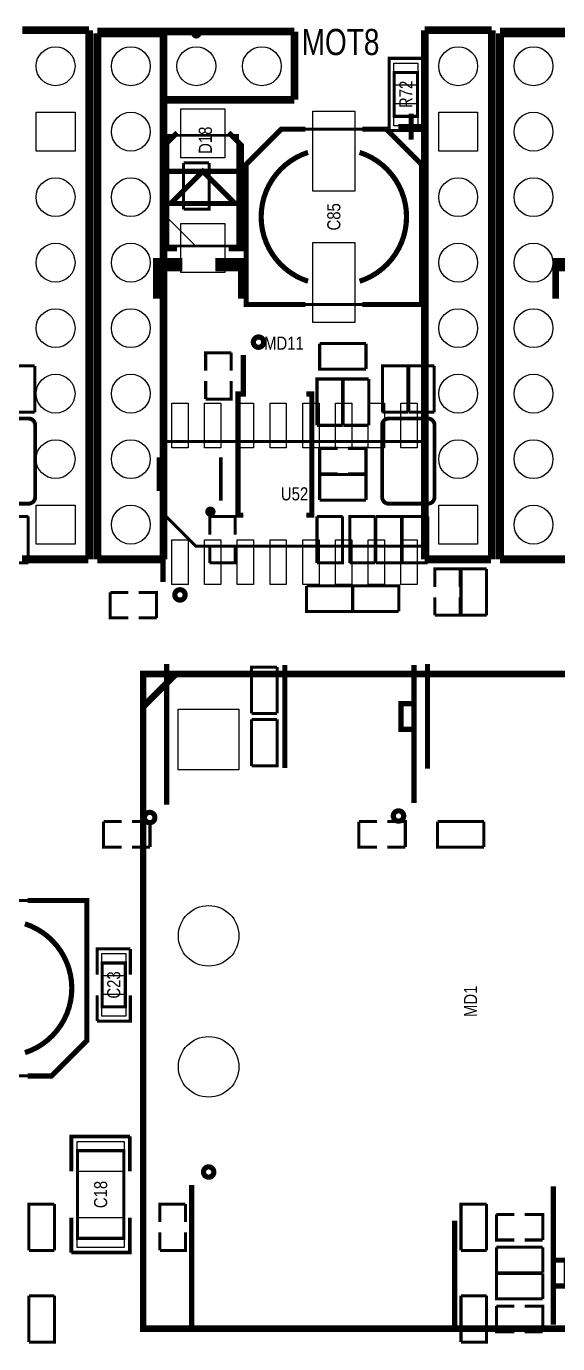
# Model space of a CAD drawing. Extents: x -26 to 196, y -14 to 133.
# Drawn here: x 79.2 to 99.8, y 51.9 to 103 of the extents above; entities that cross this region are included whole.
import ezdxf
from ezdxf.enums import TextEntityAlignment as Align

# ---------------------------------------------------------------- set-up
doc = ezdxf.new("R2010")
doc.units = 0
doc.header["$MEASUREMENT"] = 0
doc.layers.add('2', color=212, linetype='CONTINUOUS')

msp = doc.modelspace()

# ---------------------------------------------------------------- linework, layer by layer
at = {"layer": '2'}
for points, const_width in [([(78.99908, 102.8192), (81.59496, 102.8192)], 0.29972), ([(81.59496, 82.296), (81.59496, 102.8192)], 0.29972), ([(81.915, 102.7684), (89.56294, 102.7684)], 0.29972), ([(81.915, 102.6922), (84.48548, 102.6922)], 0.29972), ([(81.915, 82.296), (81.915, 102.6922)], 0.29972), ([(84.48548, 82.296), (84.48548, 102.6922)], 0.29972), ([(89.56294, 100.12172), (89.56294, 102.7684)], 0.29972), ([(94.62008, 82.296), (94.62008, 102.8192)], 0.29972), ([(94.62008, 102.8192), (97.21596, 102.8192)], 0.29972), ([(97.21596, 82.296), (97.21596, 102.8192)], 0.29972), ([(97.536, 102.7684), (105.18394, 102.7684)], 0.29972), ([(97.536, 102.6922), (100.10648, 102.6922)], 0.29972), ([(97.536, 82.296), (97.536, 102.6922)], 0.29972), ([(94.52864, 101.72954), (94.52864, 98.93046), (93.23832, 98.93046)], 0.11938), ([(93.23832, 98.93046), (93.23832, 101.72954), (94.52864, 101.72954)], 0.11938), ([(93.4339, 101.1809), (94.33306, 101.1809), (94.33306, 99.4791), (93.4339, 99.4791), (93.4339, 101.1809)], 0.11938), ([(84.61248, 100.12172), (89.56294, 100.12172)], 0.29972), ([(94.08922, 98.57994), (94.08922, 99.5807)], 0.20066), ([(93.58884, 99.08032), (94.5896, 99.08032)], 0.20066), ([(85.00872, 94.34576), (84.50834, 94.34576), (84.50834, 98.34626), (85.00872, 98.84664)], 0.20066), ([(84.66074, 98.74504), (87.35822, 98.74504), (87.35822, 94.44736), (84.66074, 94.44736), (84.66074, 98.74504)], 0.09906), ([(87.01024, 98.84664), (87.51062, 98.34626), (87.51062, 94.34576), (87.01024, 94.34576)], 0.20066), ([(89.9795, 92.17914), (87.68842, 92.17914), (87.68842, 97.61982), (89.04986, 98.98126), (89.9795, 98.98126)], 0.20066), ([(94.49054, 92.17914), (87.68842, 92.17914), (87.68842, 97.61982), (89.04986, 98.98126), (93.1291, 98.98126), (94.49054, 97.61982), (94.49054, 92.17914)], 0.11938), ([(92.19946, 92.17914), (94.49054, 92.17914), (94.49054, 97.61982), (93.1291, 98.98126), (92.19946, 98.98126)], 0.20066), ([(86.25078, 97.67316), (86.25078, 95.87484), (85.26018, 95.87484)], 0.11938), ([(85.26018, 97.67316), (86.25078, 97.67316)], 0.11938), ([(85.26018, 97.67316), (85.26018, 95.87484)], 0.11938), ([(86.00948, 97.3455), (84.7598, 96.09582), (87.25916, 96.09582), (86.00948, 97.3455)], 0.20066), ([(86.00948, 97.3455), (84.7598, 96.09582), (87.25916, 96.09582), (86.00948, 97.3455)], 0.20066), ([(87.35822, 97.3455), (84.66074, 97.3455)], 0.20066), ([(84.7598, 97.3455), (87.25916, 97.3455)], 0.20066), ([(84.201, 93.599), (85.09, 93.599), (85.09, 93.853), (84.201, 93.853), (84.201, 92.4052)], 0.254), ([(87.503, 93.599), (86.614, 93.599), (86.614, 93.853), (87.503, 93.853), (87.503, 92.4052)], 0.254), ([(99.695, 93.599), (100.584, 93.599), (100.584, 93.853), (99.695, 93.853), (99.695, 92.4052)], 0.254), ([(92.33916, 89.6747), (90.54084, 89.6747), (90.54084, 90.6653)], 0.11938), ([(92.33916, 90.6653), (90.54084, 90.6653)], 0.11938), ([(92.33916, 90.6653), (92.33916, 89.6747)], 0.11938), ([(86.1187, 89.60866), (86.1187, 90.30716), (87.1093, 90.30716)], 0.11938), ([(87.1093, 89.60866), (87.1093, 90.30716)], 0.11938), ([(87.5792, 90.2208), (87.5792, 88.7095), (87.37346, 88.7095), (87.37346, 84.0105), (87.5792, 84.0105)], 0.20066), ([(78.4987, 88.00084), (78.4987, 89.79916), (79.4893, 89.79916)], 0.11938), ([(79.4893, 88.00084), (79.4893, 89.79916)], 0.11938), ([(92.9767, 88.00084), (92.9767, 89.79916), (93.9673, 89.79916)], 0.11938), ([(93.9673, 88.00084), (93.9673, 89.79916)], 0.11938), ([(93.9927, 88.00084), (93.9927, 89.79916), (94.9833, 89.79916)], 0.11938), ([(94.9833, 88.00084), (94.9833, 89.79916)], 0.11938), ([(87.1093, 89.20734), (87.1093, 88.50884), (86.1187, 88.50884)], 0.11938), ([(86.1187, 89.20734), (86.1187, 88.50884)], 0.11938), ([(90.4367, 87.49284), (90.4367, 89.29116), (91.4273, 89.29116)], 0.11938), ([(91.4273, 87.49284), (91.4273, 89.29116)], 0.11938), ([(91.4527, 87.49284), (91.4527, 89.29116), (92.4433, 89.29116)], 0.11938), ([(92.4433, 87.49284), (92.4433, 89.29116)], 0.11938), ([(90.02776, 88.7095), (90.2335, 88.7095), (90.2335, 84.0105), (90.02776, 84.0105)], 0.20066), ([(79.4893, 88.00084), (78.4987, 88.00084)], 0.11938), ([(93.9673, 88.00084), (92.9767, 88.00084)], 0.11938), ([(94.9833, 88.00084), (93.9927, 88.00084)], 0.11938), ([(79.248, 87.757), (77.724, 87.757)], 0.1524), ([(79.502, 87.503), (79.502, 84.709)], 0.1524), ([(91.4273, 87.49284), (90.4367, 87.49284)], 0.11938), ([(92.4433, 87.49284), (91.4527, 87.49284)], 0.11938), ([(92.964, 87.503), (92.964, 84.709)], 0.1524), ([(94.742, 87.757), (93.218, 87.757)], 0.1524), ([(94.996, 87.503), (94.996, 84.709)], 0.1524), ([(84.46516, 81.41716), (84.46516, 86.86546)], 0.20066), ([(94.6658, 82.80654), (85.73516, 82.80654), (84.46516, 84.07654), (84.46516, 86.86546), (94.6658, 86.86546), (94.6658, 82.80654)], 0.11938), ([(94.6658, 82.80654), (94.6658, 86.86546)], 0.20066), ([(91.23934, 85.6107), (90.54084, 85.6107), (90.54084, 86.6013)], 0.11938), ([(91.23934, 86.6013), (90.54084, 86.6013)], 0.11938), ([(91.64066, 86.6013), (92.33916, 86.6013), (92.33916, 85.6107)], 0.11938), ([(84.29752, 84.94776), (84.29752, 86.24824)], 0.14986), ([(86.70544, 84.56676), (86.70544, 86.24824)], 0.14986), ([(90.54084, 85.5853), (92.33916, 85.5853), (92.33916, 84.5947)], 0.11938), ([(90.54084, 84.5947), (90.54084, 85.5853)], 0.11938), ([(91.64066, 85.6107), (92.33916, 85.6107)], 0.11938), ([(79.248, 84.455), (77.724, 84.455)], 0.1524), ([(90.54084, 84.5947), (92.33916, 84.5947)], 0.11938), ([(94.742, 84.455), (93.218, 84.455)], 0.1524), ([(78.2447, 82.15884), (78.2447, 83.95716), (79.2353, 83.95716)], 0.11938), ([(79.2353, 82.15884), (79.2353, 83.95716)], 0.11938), ([(86.27618, 83.25866), (86.27618, 83.95716), (87.26678, 83.95716)], 0.11938), ([(87.26678, 83.25866), (87.26678, 83.95716)], 0.11938), ([(91.4273, 83.95716), (91.4273, 82.15884), (90.4367, 82.15884)], 0.11938), ([(90.4367, 83.95716), (91.4273, 83.95716)], 0.11938), ([(90.4367, 83.95716), (90.4367, 82.15884)], 0.11938), ([(91.7067, 82.15884), (91.7067, 83.95716), (92.6973, 83.95716)], 0.11938), ([(92.6973, 82.15884), (92.6973, 83.95716)], 0.11938), ([(93.7133, 83.95716), (93.7133, 82.15884), (92.7227, 82.15884)], 0.11938), ([(92.7227, 83.95716), (93.7133, 83.95716)], 0.11938), ([(92.7227, 83.95716), (92.7227, 82.15884)], 0.11938), ([(93.7387, 82.15884), (93.7387, 83.95716), (94.7293, 83.95716)], 0.11938), ([(94.7293, 82.15884), (94.7293, 83.95716)], 0.11938), ([(87.26678, 82.85734), (87.26678, 82.15884), (86.27618, 82.15884)], 0.11938), ([(86.27618, 82.85734), (86.27618, 82.15884)], 0.11938), ([(78.994, 82.296), (81.56448, 82.296)], 0.29972), ([(81.915, 82.296), (84.48548, 82.296)], 0.29972), ([(94.615, 82.296), (97.18548, 82.296)], 0.29972), ([(97.536, 82.296), (100.10648, 82.296)], 0.29972), ([(79.2353, 82.15884), (78.2447, 82.15884)], 0.11938), ([(92.6973, 82.15884), (91.7067, 82.15884)], 0.11938), ([(94.7293, 82.15884), (93.7387, 82.15884)], 0.11938), ([(95.0087, 81.22666), (95.0087, 81.92516), (95.9993, 81.92516)], 0.11938), ([(95.9993, 81.22666), (95.9993, 81.92516)], 0.11938), ([(96.0247, 80.12684), (96.0247, 81.92516), (97.0153, 81.92516)], 0.11938), ([(97.0153, 80.12684), (97.0153, 81.92516)], 0.11938), ([(91.83116, 80.2767), (90.03284, 80.2767), (90.03284, 81.2673)], 0.11938), ([(91.83116, 81.2673), (90.03284, 81.2673)], 0.11938), ([(91.81084, 81.2673), (93.60916, 81.2673), (93.60916, 80.2767)], 0.11938), ([(91.81084, 80.2767), (91.81084, 81.2673)], 0.11938), ([(91.83116, 81.2673), (91.83116, 80.2767)], 0.11938), ([(83.11134, 80.0227), (82.41284, 80.0227), (82.41284, 81.0133)], 0.11938), ([(83.11134, 81.0133), (82.41284, 81.0133)], 0.11938), ([(83.51266, 81.0133), (84.21116, 81.0133), (84.21116, 80.0227)], 0.11938), ([(95.9993, 80.82534), (95.9993, 80.12684), (95.0087, 80.12684)], 0.11938), ([(95.0087, 80.82534), (95.0087, 80.12684)], 0.11938), ([(91.81084, 80.2767), (93.60916, 80.2767)], 0.11938), ([(83.51266, 80.0227), (84.21116, 80.0227)], 0.11938), ([(97.0153, 80.12684), (96.0247, 80.12684)], 0.11938), ([(84.60232, 72.78116), (84.60232, 78.22946)], 0.20066), ([(89.18956, 74.20102), (89.18956, 78.19898)], 0.20066), ([(94.19844, 72.83958), (94.19844, 78.19898)], 0.20066), ([(94.72168, 74.17054), (94.72168, 78.22946)], 0.20066), ([(83.693, 52.451), (83.693, 76.581), (84.963, 77.851), (109.093, 77.851), (109.093, 52.451), (83.693, 52.451)], 0.254), ([(83.693, 74.0918), (83.693, 77.851), (109.093, 77.851), (109.093, 76.60132)], 0.254), ([(87.8967, 76.31684), (87.8967, 78.11516), (88.8873, 78.11516)], 0.11938), ([(88.8873, 76.31684), (88.8873, 78.11516)], 0.11938), ([(94.19336, 76.70038), (93.69298, 76.70038), (93.69298, 75.69962), (94.19336, 75.69962)], 0.20066), ([(88.8873, 76.31684), (87.8967, 76.31684)], 0.11938), ([(88.8873, 76.08316), (88.8873, 74.28484), (87.8967, 74.28484)], 0.11938), ([(87.8967, 76.08316), (88.8873, 76.08316)], 0.11938), ([(87.8967, 76.08316), (87.8967, 74.28484)], 0.11938), ([(82.85734, 71.1327), (82.15884, 71.1327), (82.15884, 72.1233)], 0.11938), ([(82.85734, 72.1233), (82.15884, 72.1233)], 0.11938), ([(83.25866, 72.1233), (83.95716, 72.1233), (83.95716, 71.1327)], 0.11938), ([(92.76334, 71.1327), (92.06484, 71.1327), (92.06484, 72.1233)], 0.11938), ([(92.76334, 72.1233), (92.06484, 72.1233)], 0.11938), ([(93.16466, 72.1233), (93.86316, 72.1233), (93.86316, 71.1327)], 0.11938), ([(96.91116, 71.1327), (95.11284, 71.1327), (95.11284, 72.1233)], 0.11938), ([(96.91116, 72.1233), (95.11284, 72.1233)], 0.11938), ([(96.91116, 72.1233), (96.91116, 71.1327)], 0.11938), ([(83.25866, 71.1327), (83.95716, 71.1327)], 0.11938), ([(93.16466, 71.1327), (93.86316, 71.1327)], 0.11938), ([(74.70394, 69.06006), (81.50606, 69.06006), (81.50606, 63.61938), (80.14462, 62.25794), (76.06538, 62.25794), (74.70394, 63.61938), (74.70394, 69.06006)], 0.11938), ([(79.21498, 69.06006), (81.50606, 69.06006), (81.50606, 63.61938), (80.14462, 62.25794), (79.21498, 62.25794)], 0.20066), ([(81.90484, 66.18478), (81.90484, 67.18554), (83.19516, 67.18554)], 0.11938), ([(83.19516, 66.18478), (83.19516, 67.18554)], 0.11938), ([(82.99958, 64.9351), (82.10042, 64.9351), (82.10042, 66.6369), (82.99958, 66.6369), (82.99958, 64.9351)], 0.11938), ([(83.19516, 65.38722), (83.19516, 64.38646), (81.90484, 64.38646)], 0.11938), ([(81.90484, 65.38722), (81.90484, 64.38646)], 0.11938), ([(80.90662, 58.55716), (80.90662, 59.90844), (83.17738, 59.90844)], 0.14986), ([(83.17738, 58.55716), (83.17738, 59.90844)], 0.14986), ([(82.94116, 55.95874), (81.14284, 55.95874), (81.14284, 59.35726), (82.94116, 59.35726), (82.94116, 55.95874)], 0.11938), ([(85.57768, 58.02884), (85.57768, 52.58054)], 0.20066), ([(99.60356, 57.97042), (99.60356, 52.61102)], 0.20066), ([(79.2607, 55.48884), (79.2607, 57.28716), (80.2513, 57.28716)], 0.11938), ([(80.2513, 55.48884), (80.2513, 57.28716)], 0.11938), ([(84.3407, 56.58866), (84.3407, 57.28716), (85.3313, 57.28716)], 0.11938), ([(85.3313, 56.58866), (85.3313, 57.28716)], 0.11938), ([(96.0247, 55.48884), (96.0247, 57.28716), (97.0153, 57.28716)], 0.11938), ([(97.0153, 55.48884), (97.0153, 57.28716)], 0.11938), ([(83.17738, 56.75884), (83.17738, 55.40756), (80.90662, 55.40756)], 0.14986), ([(80.90662, 56.75884), (80.90662, 55.40756)], 0.14986), ([(95.77832, 56.63946), (95.77832, 52.58054)], 0.20066), ([(98.09734, 55.8927), (97.39884, 55.8927), (97.39884, 56.8833)], 0.11938), ([(98.09734, 56.8833), (97.39884, 56.8833)], 0.11938), ([(98.49866, 56.8833), (99.19716, 56.8833), (99.19716, 55.8927)], 0.11938), ([(85.3313, 56.18734), (85.3313, 55.48884), (84.3407, 55.48884)], 0.11938), ([(84.3407, 56.18734), (84.3407, 55.48884)], 0.11938), ([(98.49866, 55.8927), (99.19716, 55.8927)], 0.11938), ([(80.2513, 55.48884), (79.2607, 55.48884)], 0.11938), ([(97.0153, 55.48884), (96.0247, 55.48884)], 0.11938), ([(99.19716, 54.6227), (97.39884, 54.6227), (97.39884, 55.6133)], 0.11938), ([(99.19716, 55.6133), (97.39884, 55.6133)], 0.11938), ([(99.19716, 55.6133), (99.19716, 54.6227)], 0.11938), ([(99.60864, 54.10962), (100.10902, 54.10962), (100.10902, 55.11038), (99.60864, 55.11038)], 0.20066), ([(99.19716, 53.6067), (97.39884, 53.6067), (97.39884, 54.5973)], 0.11938), ([(99.19716, 54.5973), (97.39884, 54.5973)], 0.11938), ([(99.19716, 54.5973), (99.19716, 53.6067)], 0.11938), ([(80.2513, 53.73116), (80.2513, 51.93284), (79.2607, 51.93284)], 0.11938), ([(79.2607, 53.73116), (80.2513, 53.73116)], 0.11938), ([(79.2607, 53.73116), (79.2607, 51.93284)], 0.11938), ([(83.693, 53.70068), (83.693, 52.451), (109.093, 52.451), (109.093, 53.70068)], 0.254), ([(97.0153, 53.73116), (97.0153, 51.93284), (96.0247, 51.93284)], 0.11938), ([(96.0247, 53.73116), (97.0153, 53.73116)], 0.11938), ([(96.0247, 53.73116), (96.0247, 51.93284)], 0.11938), ([(98.09734, 52.3367), (97.39884, 52.3367), (97.39884, 53.3273)], 0.11938), ([(98.09734, 53.3273), (97.39884, 53.3273)], 0.11938), ([(98.49866, 53.3273), (99.19716, 53.3273), (99.19716, 52.3367)], 0.11938), ([(98.49866, 52.3367), (99.19716, 52.3367)], 0.11938)]:
    msp.add_lwpolyline(points, dxfattribs=dict(at, const_width=const_width))
for points, const_width in [([(85.85454, 102.69474, 0.993661), (85.65642, 102.69728, 1.006379), (85.85454, 102.69474)], 0.20066), ([(90.08872, 93.08084, -0.727603), (90.08872, 98.07956)], 0.20066), ([(92.09024, 93.08084, 0.728195), (92.09024, 98.07956)], 0.20066), ([(88.36914, 90.72118, 1.000449), (87.96782, 90.71864, 0.999552), (88.36914, 90.72118)], 0.20066), ([(79.248, 87.757, -0.414214), (79.502, 87.503)], 0.1524), ([(92.964, 87.503, -0.414214), (93.218, 87.757)], 0.1524), ([(94.742, 87.757, -0.414214), (94.996, 87.503)], 0.1524), ([(79.502, 84.709, -0.414214), (79.248, 84.455)], 0.1524), ([(86.40064, 84.14258, 1.004249), (86.20252, 84.14258, 0.995769), (86.40064, 84.14258)], 0.20066), ([(93.218, 84.455, -0.414214), (92.964, 84.709)], 0.1524), ([(94.996, 84.709, -0.414214), (94.742, 84.455)], 0.1524), ([(85.32114, 80.91678, 1.002445), (84.91982, 80.91424, 0.997561), (85.32114, 80.91678)], 0.20066), ([(84.14766, 72.28078, 1.002445), (83.74634, 72.27824, 0.997561), (84.14766, 72.28078)], 0.20066), ([(93.79966, 72.3392, 0.997661), (93.39834, 72.34174, 1.002345), (93.79966, 72.3392)], 0.20066), ([(79.10576, 68.15836, -0.727603), (79.10576, 63.15964)], 0.20066), ([(86.43366, 58.52922, 0.997561), (86.03234, 58.53176, 1.002445), (86.43366, 58.52922)], 0.20066)]:
    msp.add_lwpolyline(points, format="xyb", dxfattribs=dict(at, const_width=const_width))
for points in [[(93.41866, 101.54539), (94.3483, 101.54539), (94.3483, 100.68433), (93.41866, 100.68433)], [(85.15985, 99.76612), (86.85911, 99.76612), (86.85911, 97.8662), (85.15985, 97.8662)], [(90.27922, 99.67468), (91.89974, 99.67468), (91.89974, 96.57588), (90.27922, 96.57588)], [(93.41866, 99.97567), (94.3483, 99.97567), (94.3483, 99.11461), (93.41866, 99.11461)], [(79.5401, 98.12782), (79.5401, 99.63658), (81.04886, 99.63658), (81.04886, 98.12782)], [(95.1611, 98.12782), (95.1611, 99.63658), (96.66986, 99.63658), (96.66986, 98.12782)], [(84.66074, 94.44736), (84.66074, 95.52178), (85.73516, 94.44736)], [(86.85911, 93.42628), (85.15985, 93.42628), (85.15985, 95.3262), (86.85911, 95.3262)], [(90.27922, 94.58452), (91.89974, 94.58452), (91.89974, 91.48572), (90.27922, 91.48572)], [(85.43544, 86.61527), (84.80552, 86.61527), (84.80552, 88.35517), (85.43544, 88.35517)], [(86.70544, 86.61527), (86.07552, 86.61527), (86.07552, 88.35517), (86.70544, 88.35517)], [(87.97544, 86.61527), (87.34552, 86.61527), (87.34552, 88.35517), (87.97544, 88.35517)], [(89.24544, 86.61527), (88.61552, 86.61527), (88.61552, 88.35517), (89.24544, 88.35517)], [(90.51544, 86.61527), (89.88552, 86.61527), (89.88552, 88.35517), (90.51544, 88.35517)], [(91.78544, 86.61527), (91.15552, 86.61527), (91.15552, 88.35517), (91.78544, 88.35517)], [(93.05544, 86.61527), (92.42552, 86.61527), (92.42552, 88.35517), (93.05544, 88.35517)], [(94.32544, 86.61527), (93.69552, 86.61527), (93.69552, 88.35517), (94.32544, 88.35517)], [(79.5401, 82.88782), (79.5401, 84.39658), (81.04886, 84.39658), (81.04886, 82.88782)], [(95.1611, 82.88782), (95.1611, 84.39658), (96.66986, 84.39658), (96.66986, 82.88782)], [(85.43544, 81.31683), (84.80552, 81.31683), (84.80552, 83.05673), (85.43544, 83.05673)], [(86.70544, 81.31683), (86.07552, 81.31683), (86.07552, 83.05673), (86.70544, 83.05673)], [(87.97544, 81.31683), (87.34552, 81.31683), (87.34552, 83.05673), (87.97544, 83.05673)], [(89.24544, 81.31683), (88.61552, 81.31683), (88.61552, 83.05673), (89.24544, 83.05673)], [(90.51544, 81.31683), (89.88552, 81.31683), (89.88552, 83.05673), (90.51544, 83.05673)], [(91.78544, 81.31683), (91.15552, 81.31683), (91.15552, 83.05673), (91.78544, 83.05673)], [(93.05544, 81.31683), (92.42552, 81.31683), (92.42552, 83.05673), (93.05544, 83.05673)], [(94.32544, 81.31683), (93.69552, 81.31683), (93.69552, 83.05673), (94.32544, 83.05673)], [(85.05698, 74.13498), (85.05698, 76.48448), (87.40648, 76.48448), (87.40648, 74.13498)], [(83.01482, 66.14033), (82.08518, 66.14033), (82.08518, 67.00139), (83.01482, 67.00139)], [(83.01482, 64.57061), (82.08518, 64.57061), (82.08518, 65.43167), (83.01482, 65.43167)], [(82.95259, 58.55335), (81.13141, 58.55335), (81.13141, 59.71413), (82.95259, 59.71413)], [(82.95259, 55.60187), (81.13141, 55.60187), (81.13141, 56.76265), (82.95259, 56.76265)]]:
    msp.add_lwpolyline(points, close=True, dxfattribs=at)
for centre, radius in [((80.29448, 101.4222), 0.75438), ((83.21548, 101.4222), 0.75438), ((85.75548, 101.4222), 0.75438), ((88.29548, 101.4222), 0.75438), ((95.91548, 101.4222), 0.75438), ((98.83648, 101.4222), 0.75438), ((83.21548, 98.8822), 0.75438), ((98.83648, 98.8822), 0.75438), ((80.29448, 96.3422), 0.75438), ((83.21548, 96.3422), 0.75438), ((95.91548, 96.3422), 0.75438), ((98.83648, 96.3422), 0.75438), ((80.29448, 93.8022), 0.75438), ((83.21548, 93.8022), 0.75438), ((95.91548, 93.8022), 0.75438), ((98.83648, 93.8022), 0.75438), ((80.29448, 91.2622), 0.75438), ((83.21548, 91.2622), 0.75438), ((95.91548, 91.2622), 0.75438), ((98.83648, 91.2622), 0.75438), ((80.29448, 88.7222), 0.75438), ((83.21548, 88.7222), 0.75438), ((95.91548, 88.7222), 0.75438), ((98.83648, 88.7222), 0.75438), ((80.29448, 86.1822), 0.75438), ((83.21548, 86.1822), 0.75438), ((95.91548, 86.1822), 0.75438), ((98.83648, 86.1822), 0.75438), ((83.21548, 83.6422), 0.75438), ((98.83648, 83.6422), 0.75438), ((86.233, 67.691), 1.17475), ((86.233, 62.611), 1.17475)]:
    msp.add_circle(centre, radius, dxfattribs=at)

# ---------------------------------------------------------------- texts
at = {"layer": '2', "width": 0.8}
msp.add_text('MOT8', height=1.016, dxfattribs=at).set_placement((89.8398, 101.854))
at = {"layer": '2', "width": 0.85}
for s, p in [('R72', (94.13748, 100.33)), ('D18', (86.36, 98.552)), ('C85', (91.34348, 95.5802)), ('C23', (82.804, 65.786)), ('MD1', (96.647, 65.151)), ('C18', (82.296, 57.658))]:
    msp.add_text(s, height=0.508, rotation=90, dxfattribs=at).set_placement(p, align=Align.CENTER)
for s, p in [('MD11', (89.154, 90.424)), ('U52', (89.56548, 84.582))]:
    msp.add_text(s, height=0.508, dxfattribs=at).set_placement(p, align=Align.CENTER)

doc.saveas('drawing.dxf')
